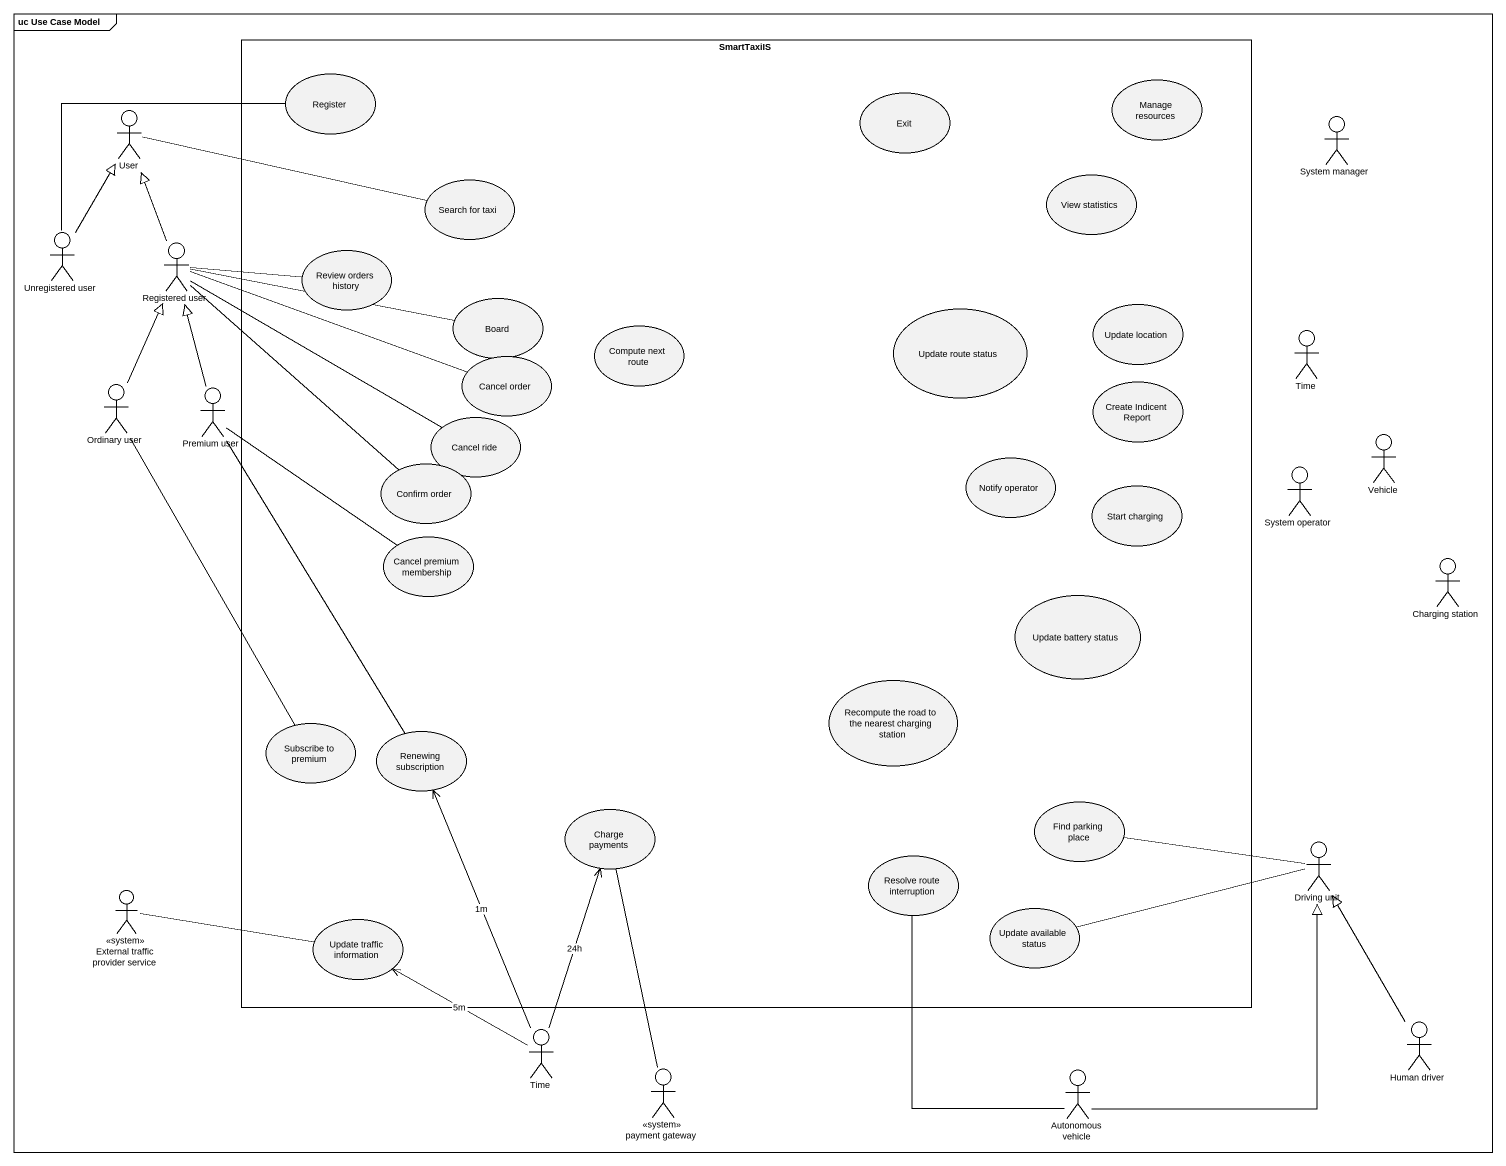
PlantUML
@startuml
mainframe uc Use Case Model
rectangle SmartTaxiIS {
  usecase Register
  usecase Exit
  usecase "Manage resources" as Manage_resources
  usecase "Search for taxi" as Search_for_taxi
  usecase "View statistics" as View_statistics
  usecase "Review orders history" as Review_orders_history
  usecase Board
  usecase "Update route status" as Update_route_status
  usecase "Update location" as Update_location
  usecase "Compute next route" as Compute_next_route
  usecase "Cancel order" as Cancel_order
  usecase "Create Indicent Report" as Create_Indicent_Report
  usecase "Cancel ride" as Cancel_ride
  usecase "Confirm order" as Confirm_order
  usecase "Notify operator" as Notify_operator
  usecase "Start charging" as Start_charging
  usecase "Cancel premium membership" as Cancel_premium_membership
  usecase "Update battery status" as Update_battery_status
  usecase "Recompute the road to the nearest charging station" as Recompute_the_road_to_the
  usecase "Subscribe to premium" as Subscribe_to_premium
  usecase "Renewing subscription" as Renewing_subscription
  usecase "Charge payments" as Charge_payments
  usecase "Find parking place" as Find_parking_place
  usecase "Resolve route interruption" as Resolve_route_interruption
  usecase "Update traffic information" as Update_traffic_information
  usecase "Update available status" as Update_available_status
}
actor User
actor "System manager" as System_manager
actor "Unregistered user" as Unregistered_user
actor "Registered user" as Registered_user
actor Time
actor "Ordinary user" as Ordinary_user
actor "Premium user" as Premium_user
actor Vehicle
actor "System operator" as System_operator
actor "Charging station" as Charging_station
actor "Driving unit" as Driving_unit
actor "<<system>> External traffic provider service" as system_External_traffic
actor "Time" as Time_2
actor "Human driver" as Human_driver
actor "<<system>> payment gateway" as system_payment_gateway
actor "Autonomous vehicle" as Autonomous_vehicle
User -right- Search_for_taxi
Unregistered_user -up- Register
Unregistered_user -up-|> User
Registered_user -up-|> User
Registered_user -right- Review_orders_history
Registered_user -right- Board
Registered_user -right- Cancel_order
Registered_user -right- Cancel_ride
Registered_user -- Confirm_order
Ordinary_user -up-|> Registered_user
Ordinary_user -- Subscribe_to_premium
Premium_user -up-|> Registered_user
Premium_user -- Cancel_premium_membership
Premium_user -- Renewing_subscription
Driving_unit -left- Find_parking_place
Driving_unit -left- Update_available_status
Update_traffic_information -left- system_External_traffic
Time_2 -up-> Renewing_subscription : 1m
Time_2 -up-> Charge_payments : 24h
Time_2 -up-> Update_traffic_information : 5m
Human_driver -up-|> Driving_unit
system_payment_gateway -up- Charge_payments
Autonomous_vehicle -up-|> Driving_unit
Autonomous_vehicle -up- Resolve_route_interruption
@enduml
